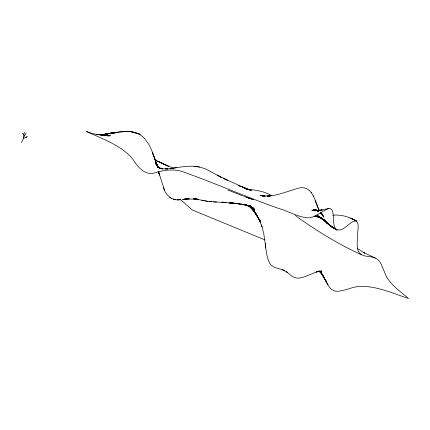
<?xml version="1.0" encoding="UTF-8"?>
<svg xmlns="http://www.w3.org/2000/svg" width="430" height="430" viewBox="0 0 430 430"><rect width="100%" height="100%" fill="white"/><g stroke="black" fill="none" stroke-linecap="round" stroke-linejoin="round"><path stroke-width="0.64" d="M24.725 132.279L23.435 134.45L23.43 138.352L21.5 142.438M27.59 136.697L23.43 138.352L24.908 134.612M26.176 132.94L24.639 135.541M26.096 137.234L26.789 136.874M328.692 208.528L320.93 210.152L321.404 210.071L314.9 210.807L322.274 210.023L315.813 210.668L317.06 210.641L311.836 210.222L318.178 210.807L313.137 210.001L318.522 210.904L313.545 209.953L318.264 210.904L313.954 209.915L317.867 210.845M105.646 134.187L114.272 132.553M104.689 134.321L113.337 132.709M113.09 132.757L104.931 134.289L112.59 132.87M104.447 134.348L112.079 133.004L102.953 134.509L110.445 133.461M107.258 133.945L114.665 132.832M182.121 199.579L188.028 198.665L183.443 199.332L189.329 198.832L185.013 198.913L198.219 199.246L193.457 198.821L198.8 199.472L194.844 198.843L203.971 200.686M105.409 134.225L106.344 134.085M109.021 133.676L114.858 132.843M176.596 167.657L170.624 168.458C180.132 167.372 189.915 164.867 199.466 167.066M102.179 134.574L111.94 133.279M113.187 133.112L114.428 132.945M110.284 133.51L112.139 133.273M113.38 133.117L114.617 132.961M318.308 216.58L314.131 216.661L318.264 216.623M110.698 133.456L111.494 133.375M171.301 168.367L165.437 168.936L167.85 168.952L161.223 168.694L162.916 168.893L158.568 167.603L159.96 168.13M317.292 271.394L321.839 270.964L316.082 272.039L318.952 271.223C311.707 273.12 305.171 277.93 297.506 278.145C292.932 278.011 289.729 274.361 286.455 271.69M103.458 134.461L101.389 134.617A106.371 51.278 -68.1 0 1 97.981 134.563L92.74 133.687L86.478 131.51C101.028 138.218 116.766 143.738 128.774 154.741A59.098 51.396 -53.8 0 1 132.886 159.272C138.121 167.501 145.41 176.676 156.466 172.355C165.738 169.587 175.784 168.743 184.927 172.494C216.381 183.809 247.008 197.316 278.559 208.394C288.82 211.237 298.527 217.65 309.256 217.886C316.378 216.731 321.774 211.522 328.181 208.684C333.142 207.179 333.169 214.248 333.363 217.44C333.777 221.402 333.175 226.126 336.018 229.34C343.624 232.829 348.612 221.595 355.82 220.902C359.98 223.519 357.346 230.206 357.706 234.361C357.416 239.526 356.545 244.842 357.91 249.927A20.844 10.046 -68.1 0 0 358.894 252.206C363.242 258.65 372.745 254.555 377.959 259.87A46.134 22.236 -68.1 0 1 380.991 263.638L385.817 275.248A62.56 30.159 -68.1 0 0 386.876 277.366C392.262 286.025 400.975 291.889 408.5 298.522C393.041 293.464 377.567 286.24 361.001 286.299A41.146 35.781 -53.8 0 0 355.68 286.944C349.558 288.1 343.796 290.965 337.512 291.277C327.81 291.47 326.048 278.769 321.226 272.991M332.874 215.204C339.077 214.597 345.381 215.876 351.095 218.284L356.701 221.213L350.815 218.15L356.432 221.052M264.498 196.295L261.349 195.489L265.213 196.349L260.085 195.252L263.988 196.037L262.687 195.87L270.083 195.972L267.224 196.177L270.782 195.903M267.224 196.177C277.613 195.564 287.262 191.463 297.114 188.533C311.304 183.954 314.765 198.95 318.651 209.388L318.818 209.765L315.061 200.713M318.178 216.553L315.642 216.715L318.302 216.698M126.361 131.483C133.058 131.397 140.266 133.343 144.706 138.653M126.99 131.494L120.83 131.714L114.047 132.585L126.576 131.478L121.265 131.693M180.003 199.697C171.855 201.321 165.174 194.602 163.314 187.163M177.482 199.778L180.342 199.708M177.843 199.751L180.514 199.708M178.02 199.735L180.686 199.708M205.067 200.912L208.964 201.546L226.605 202.67L221.907 202.116L229.217 202.965M213.678 201.912L216.483 201.95M314.346 216.532L317.662 216.596M317.302 271.47L321.925 271.561L318.356 271.239M228.884 202.944L238.886 203.498L229.555 202.976L239.472 203.718L230.233 202.992L240.074 203.895L231.27 202.987L242.606 204.357L251.055 206.013L241.321 204.169M209.13 201.562L211.705 201.718L209.297 201.568M126.785 131.478C128.989 130.053 152.526 138.111 131.607 131.849M110.671 135.547L97.373 134.509L109.908 135.815L96.755 134.44M96.121 134.359L109.134 136.073M234.522 203.202L242.606 204.357L252.044 206.83L243.901 204.524L253.023 207.674L245.793 204.938L253.496 208.125L245.826 204.82L253.958 208.598L247.024 205.239M207.378 201.261L201.756 200.127M246.589 189.135L249.631 189.614L247.288 189.318C255.791 189.995 264.622 191.269 271.964 195.897M194.441 166.27L200.273 167.173L205.981 169.092L221.176 177.359L217.295 175.075L227.588 180.321L223.546 178.375L245.557 188.367L242.02 186.808L250.276 190.017L245.863 188.856L251.528 190.275L247.056 189.243M173.242 199.149L175.666 199.622M173.559 199.203L175.977 199.687M316.131 216.618L319.27 217.263L315.066 215.951L321.242 218.209L317.05 216.139L325.66 221.187L322.301 219.128L316.915 214.935L325.999 221.74M238.36 185.378L238.951 185.577M264.493 196.284L261.967 195.628L264.439 196.359M317.963 210.84L314.346 209.894L318.023 210.877M318.506 271.308L321.027 271.986L318.888 271.26M318.291 210.953L314.728 209.883L317.883 210.877M264.428 196.327L263.192 195.946L264.407 196.359M253.259 199.638L248.857 198.096L253.093 199.622M247.933 197.789L248.997 198.166M246.868 197.413L243.692 196.268M246.739 197.327L250.061 198.536M242.633 195.881L227.873 190.012M246.729 188.802L243.095 187.437L247.89 189.243M158.568 167.603L162.067 168.925M318.34 211.001L315.469 209.899L317.899 210.883M173.887 168.377L157.627 161.293L168.533 166.362L154.827 159.707M318.082 210.899L315.824 209.931L318.211 211.006M265.036 239.945L192.371 210.001L180.073 199.197M361.754 254.893C338.26 244.149 316.131 230.609 295.243 215.457M318.383 211.028L316.174 209.974L317.791 210.904M375.347 258.124L363.495 252.475L364.559 253.125L357.341 248.486M239.166 185.706L240.666 186.475M247.013 205.255L254.409 209.104L248.185 205.739M318.41 271.04L320.506 272.152L319.549 271.556M239.446 185.841L240.434 186.367M248.142 205.626C253.152 208.029 255.431 213.565 258.328 217.956L252.603 208.926M248.169 205.771L254.839 209.641L248.201 205.658L252.475 208.523L249.303 206.233M169.732 197.327L171.925 198.655M336.518 229.733L331.116 226.374L326.719 222.643L331.369 226.567L337.072 230.018L331.116 226.374L336.792 229.889L331.369 226.567L326.94 222.907L332.186 227.013L327.402 223.38L323.709 219.725L328.45 224.068L321.274 217.655L328.74 224.18L321.85 218.628L326.031 221.681M249.217 206.26L250.824 207.33L254.178 210.732L249.83 206.529L253.356 209.566L249.282 206.266M160.562 168.49L157.369 166.324L158.659 167.549L155.59 163.55L158.708 167.614M318.49 210.985L317.464 210.286L318.453 211.087M249.266 206.131L250.824 207.33L254.958 211.99L250.04 206.653M319.076 271.228L321.323 272.969L319.581 271.405M320.431 212.683L322.409 214.28L320.511 212.56M249.223 206.185L251.765 208.254L255.71 213.312L250.201 206.594M326.94 222.907L331.627 226.739L327.165 223.154L323.516 219.397L327.402 223.38L331.901 226.889L327.165 223.154L323.333 219.058M286.439 271.652L287.288 272.383L282.284 269.572L284.294 270.567C279.478 268.132 272.873 268.508 269.793 263.375C266.638 257.237 266.014 250.233 265.283 243.482L265.783 247.954M250.05 206.744C254.856 210.926 257.661 216.795 260.51 222.375L257.183 216.005L251.566 207.932M320.431 212.753L323.161 215.624L320.5 212.646M319.184 271.002L322.489 274.673L319.726 271.341L324.209 277.758L322.758 275.571L328.085 284.977M250.212 206.636L253.512 210.372L256.447 214.661L259.795 220.982L259.139 219.461L262.031 226.744L261.505 224.954L263.762 233.576L265.546 245.831M22.5 133.321L23.435 134.45M320.479 212.743L323.854 217.069L320.398 212.56M251.975 208.496L257.941 217.322M158.557 167.404L155.907 163.83L158.67 167.571M144.582 138.487L148.533 143.916L151.532 149.941L157.778 166.99M254.34 211.533L252.469 208.926L259.209 219.252M158.6 167.496L156.477 164.459L158.519 167.442M252.233 208.545L255.931 213.984L252.34 208.555M158.412 167.351L156.74 164.808L158.487 167.388M156.74 164.808L157.434 165.985M259.317 219.445L260.387 221.095M258.559 218.198L257.479 216.521L260.231 221.122M321.017 272.652L326.805 282.44L325.601 279.742M318.291 208.706L319.254 210.458M319.119 210.211L318.479 209.034L318.651 209.388M311.266 192.511L311.449 192.855M250.432 206.798L251.572 209.174M158.444 172.064L159.788 175.08L158.235 171.597M158.267 171.704L159.605 174.741L158.326 171.812M158.369 171.935L159.433 174.381L158.213 171.543M157.638 166.421L157.826 166.867L155.531 161.223L157.934 167.189M164.464 189.969L158.552 171.871L159.267 174.005M313.153 196.005L313.314 196.397M157.95 167.232L155.94 162.04L157.853 167.05L156.305 162.916L156.466 163.378M157.891 167.136L156.128 162.47L157.837 167.076M155.988 160.411L154.838 159.756L155.988 160.411M256.318 214.613L252.345 208.582L256.318 214.613M251.26 208.373L250.685 207.206L251.26 208.373M154.816 158.702L152.333 152.295L156.773 164.33L154.816 158.702"/></g></svg>
